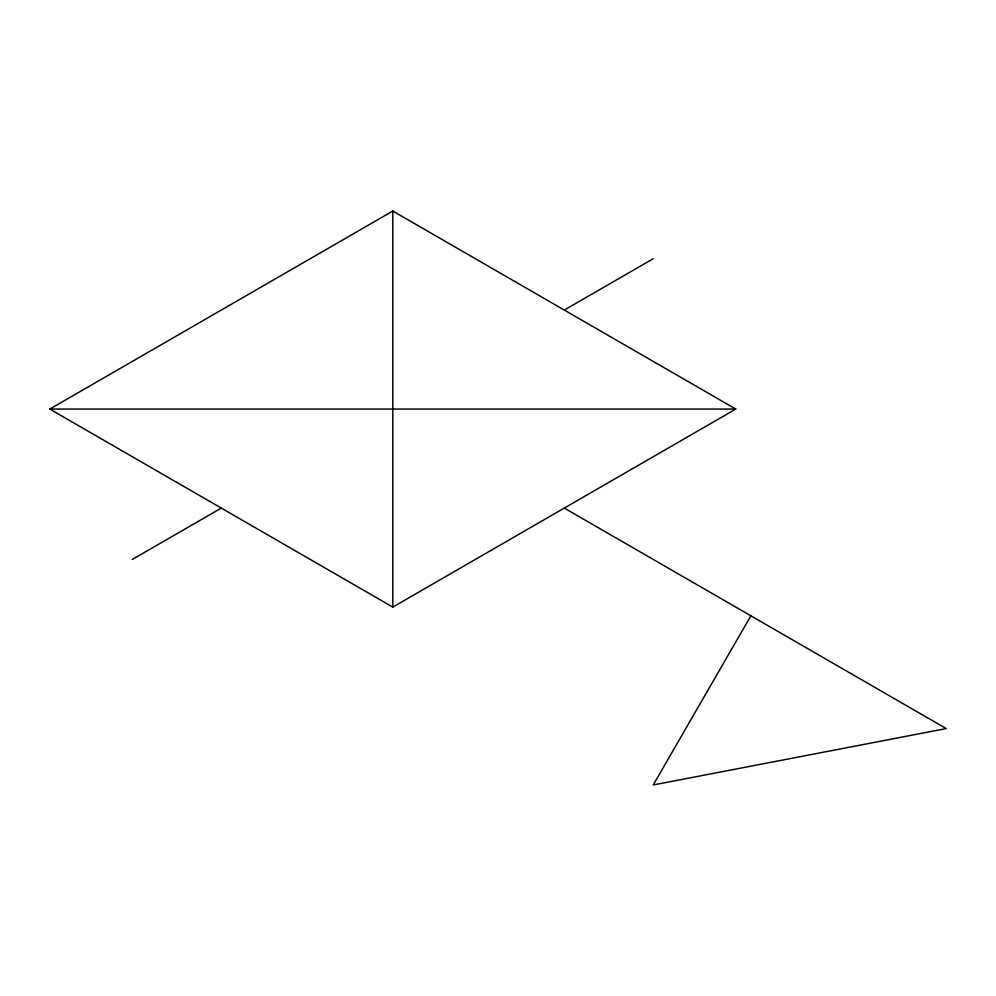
<?xml version="1.0" encoding="UTF-8"?>
<svg xmlns="http://www.w3.org/2000/svg" width="996" height="996" viewBox="0 0 996 996"><rect width="100%" height="100%" fill="white"/><g stroke="black" fill="none" stroke-linecap="round" stroke-linejoin="round"><path stroke-width="1.49" d="M750.884 615.802L653.227 784.96L946.2 728.574L564.296 508.085M49.8 409.07L392.798 211.04L735.783 409.07L392.798 607.099L49.8 409.07L735.783 409.07M132.368 559.428L221.299 508.085M564.296 310.055L653.227 258.711M392.798 211.04L392.798 607.099"/></g></svg>
